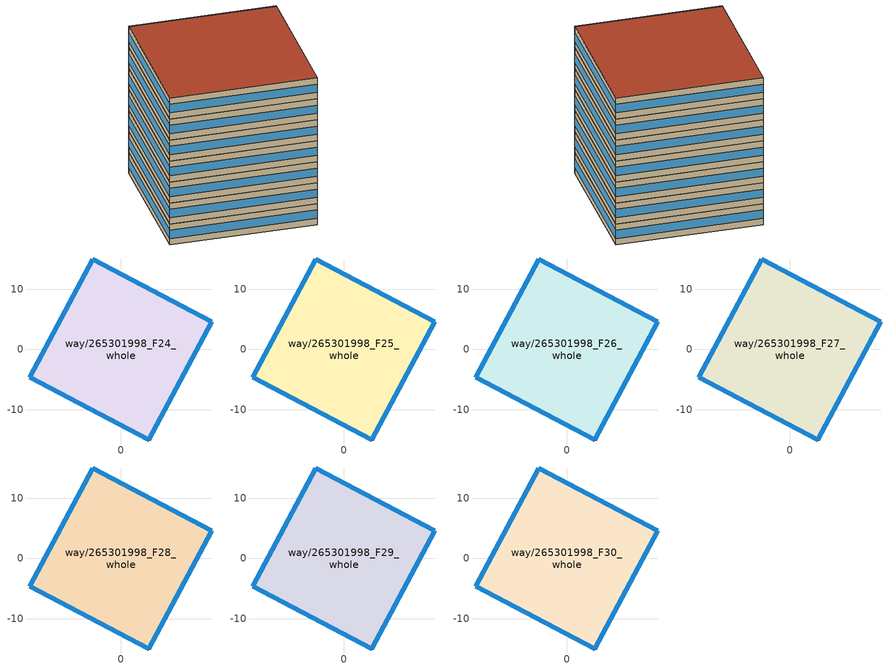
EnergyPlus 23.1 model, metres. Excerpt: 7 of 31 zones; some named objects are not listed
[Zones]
way/265301998_F24_whole
 floor to way/265301998_F23_whole (Floor_Construction): 4.64,-15.07 15.14,4.6 -4.64,15.07 -15.14,-4.6 z84
 wall outside (Wall_Construction): 4.64,-15.07 -15.14,-4.6 -4.64,15.07 15.14,4.6 4.64,-15.07 z84:87.5
 window (Window_Construction): 4.63,-15.07 -15.13,-4.6 / -15.14,-4.59 -4.64,15.06 / -4.63,15.07 15.13,4.6 / 15.14,4.59 4.64,-15.06 z85.05:86.45
way/265301998_F25_whole
 floor to way/265301998_F24_whole (Floor_Construction): 4.64,-15.07 15.14,4.6 -4.64,15.07 -15.14,-4.6 z87.5
 wall outside (Wall_Construction): 4.64,-15.07 -15.14,-4.6 -4.64,15.07 15.14,4.6 4.64,-15.07 z87.5:91
 window (Window_Construction): 4.63,-15.07 -15.13,-4.6 / -15.14,-4.59 -4.64,15.06 / -4.63,15.07 15.13,4.6 / 15.14,4.59 4.64,-15.06 z88.55:89.95
way/265301998_F26_whole
 floor to way/265301998_F25_whole (Floor_Construction): 4.64,-15.07 15.14,4.6 -4.64,15.07 -15.14,-4.6 z91
 wall outside (Wall_Construction): 4.64,-15.07 -15.14,-4.6 -4.64,15.07 15.14,4.6 4.64,-15.07 z91:94.5
 window (Window_Construction): 4.63,-15.07 -15.13,-4.6 / -15.14,-4.59 -4.64,15.06 / -4.63,15.07 15.13,4.6 / 15.14,4.59 4.64,-15.06 z92.05:93.45
way/265301998_F27_whole
 floor to way/265301998_F26_whole (Floor_Construction): 4.64,-15.07 15.14,4.6 -4.64,15.07 -15.14,-4.6 z94.5
 wall outside (Wall_Construction): 4.64,-15.07 -15.14,-4.6 -4.64,15.07 15.14,4.6 4.64,-15.07 z94.5:98
 window (Window_Construction): 4.63,-15.07 -15.13,-4.6 / -15.14,-4.59 -4.64,15.06 / -4.63,15.07 15.13,4.6 / 15.14,4.59 4.64,-15.06 z95.55:96.95
way/265301998_F28_whole
 floor to way/265301998_F27_whole (Floor_Construction): 4.64,-15.07 15.14,4.6 -4.64,15.07 -15.14,-4.6 z98
 wall outside (Wall_Construction): 4.64,-15.07 -15.14,-4.6 -4.64,15.07 15.14,4.6 4.64,-15.07 z98:101.5
 window (Window_Construction): 4.63,-15.07 -15.13,-4.6 / -15.14,-4.59 -4.64,15.06 / -4.63,15.07 15.13,4.6 / 15.14,4.59 4.64,-15.06 z99.05:100.45
way/265301998_F29_whole
 floor to way/265301998_F28_whole (Floor_Construction): 4.64,-15.07 15.14,4.6 -4.64,15.07 -15.14,-4.6 z101.5
 wall outside (Wall_Construction): 4.64,-15.07 -15.14,-4.6 -4.64,15.07 15.14,4.6 4.64,-15.07 z101.5:105
 window (Window_Construction): 4.63,-15.07 -15.13,-4.6 / -15.14,-4.59 -4.64,15.06 / -4.63,15.07 15.13,4.6 / 15.14,4.59 4.64,-15.06 z102.55:103.95
way/265301998_F30_whole
 floor to way/265301998_F29_whole (Floor_Construction): 4.64,-15.07 15.14,4.6 -4.64,15.07 -15.14,-4.6 z105
 wall outside (Wall_Construction): 4.64,-15.07 -15.14,-4.6 -4.64,15.07 15.14,4.6 4.64,-15.07 z105:108.5
 window (Window_Construction): 4.63,-15.07 -15.13,-4.6 / -15.14,-4.59 -4.64,15.06 / -4.63,15.07 15.13,4.6 / 15.14,4.59 4.64,-15.06 z106.05:107.45
 roof outside (Roof_Construction): 15.14,4.6 4.64,-15.07 -15.14,-4.6 -4.64,15.07 z108.5
[Building]
OpenUBEM_Building: North Axis=0; Terrain=City; Solar Distribution=FullExterior
[Site:Location]
New.York-Central.Park.Obs-Belvedere.Castle: Latitude=40.77889; Longitude=-73.9692; Time Zone=-5; Elevation=48
[SizingPeriod:WeatherFileDays]
AnnualSizingPeriod: Begin Month=1; Begin Day of Month=1; End Month=12; End Day of Month=31; Day of Week for Start Day=Monday; Use Weather File Daylight Saving Period=No; Use Weather File Rain and Snow Indicators=No
[SITE:WATERMAINSTEMPERATURE]
Calculation Method=CorrelationFromWeatherFile
[MATERIAL:NOMASS] Roughness=MediumRough; Thermal Absorptance=0.9; Solar Absorptance=0.7; Visible Absorptance=0.7
Name | Thermal Resistance
Roof_Assembly | 5.49451
Wall_Assembly | 2.75482
Floor_Assembly | 3.08642
[WINDOWMATERIAL:SIMPLEGLAZINGSYSTEM]
Window_Material: UFactor=2.044; Solar Heat Gain Coefficient=0.36; Visible Transmittance=0.6
[CONSTRUCTION]
Roof_Construction: Roof_Assembly
Wall_Construction: Wall_Assembly
Floor_Construction: Floor_Assembly
Window_Construction: Window_Material
[ZONE] Type=1; Multiplier=1; Ceiling Height=autocalculate; Volume=autocalculate; Floor Area=autocalculate; Part of Total Floor Area=Yes
way/265301998_F24_whole; way/265301998_F25_whole; way/265301998_F26_whole; way/265301998_F27_whole; way/265301998_F28_whole; way/265301998_F29_whole; way/265301998_F30_whole
[PEOPLE] Number of People Schedule=Occupancy_Schedule_TallBuilding; Number of People Calculation Method=People/Area; People per Floor Area=0.0538213; Fraction Radiant=0.3; Sensible Heat Fraction=autocalculate; Activity Level Schedule=Activity_Level; Carbon Dioxide Generation Rate=3.82e-08; Enable ASHRAE 55 Comfort Warnings=No; Mean Radiant Temperature Calculation Type=ZoneAveraged; Clothing Insulation Calculation Method=ClothingInsulationSchedule; Cold Stress Temperature Threshold=15.56; Heat Stress Temperature Threshold=30
Name | Zone or ZoneList or Space or SpaceList
People_way/265301998_F24_whole | way/265301998_F24_whole
People_way/265301998_F25_whole | way/265301998_F25_whole
People_way/265301998_F26_whole | way/265301998_F26_whole
People_way/265301998_F27_whole | way/265301998_F27_whole
People_way/265301998_F28_whole | way/265301998_F28_whole
People_way/265301998_F29_whole | way/265301998_F29_whole
People_way/265301998_F30_whole | way/265301998_F30_whole
[LIGHTS] Schedule=Lighting_Schedule_TallBuilding; Design Level Calculation Method=Watts/Area; Watts per Zone Floor Area=10.76; Return Air Fraction=0; Fraction Radiant=0.42; Fraction Visible=0; Fraction Replaceable=1; EndUse Subcategory=General; Return Air Fraction Calculated from Plenum Temperature=No; Return Air Fraction Function of Plenum Temperature Coefficient 1=0; Return Air Fraction Function of Plenum Temperature Coefficient 2=0
Name | Zone or ZoneList or Space or SpaceList
Lights_way/265301998_F24_whole | way/265301998_F24_whole
Lights_way/265301998_F25_whole | way/265301998_F25_whole
Lights_way/265301998_F26_whole | way/265301998_F26_whole
Lights_way/265301998_F27_whole | way/265301998_F27_whole
Lights_way/265301998_F28_whole | way/265301998_F28_whole
Lights_way/265301998_F29_whole | way/265301998_F29_whole
Lights_way/265301998_F30_whole | way/265301998_F30_whole
[ELECTRICEQUIPMENT] Schedule=Equipment_Schedule_TallBuilding; Design Level Calculation Method=Watts/Area; Watts per Zone Floor Area=10.76; Fraction Latent=0; Fraction Radiant=0.5; Fraction Lost=0; EndUse Subcategory=General
Name | Zone or ZoneList or Space or SpaceList
Equipment_way/265301998_F24_whole | way/265301998_F24_whole
Equipment_way/265301998_F25_whole | way/265301998_F25_whole
Equipment_way/265301998_F26_whole | way/265301998_F26_whole
Equipment_way/265301998_F27_whole | way/265301998_F27_whole
Equipment_way/265301998_F28_whole | way/265301998_F28_whole
Equipment_way/265301998_F29_whole | way/265301998_F29_whole
Equipment_way/265301998_F30_whole | way/265301998_F30_whole
[ZONEINFILTRATION:DESIGNFLOWRATE] Schedule=Infiltration_Schedule_TallBuilding; Design Flow Rate Calculation Method=Flow/ExteriorWallArea; Flow Rate per Exterior Surface Area=0.000285; Constant Term Coefficient=1; Temperature Term Coefficient=0; Velocity Term Coefficient=0; Velocity Squared Term Coefficient=0
Name | Zone or ZoneList or Space or SpaceList
Infiltration_way/265301998_F24_whole | way/265301998_F24_whole
Infiltration_way/265301998_F25_whole | way/265301998_F25_whole
Infiltration_way/265301998_F26_whole | way/265301998_F26_whole
Infiltration_way/265301998_F27_whole | way/265301998_F27_whole
Infiltration_way/265301998_F28_whole | way/265301998_F28_whole
Infiltration_way/265301998_F29_whole | way/265301998_F29_whole
Infiltration_way/265301998_F30_whole | way/265301998_F30_whole
[HVACTEMPLATE:ZONE:VAV] Template VAV System=way/265301998_VAV_Sys; Supply Air Maximum Flow Rate=autosize; Zone Minimum Air Flow Input Method=Constant; Constant Minimum Air Flow Fraction=0.3; Outdoor Air Method=Flow/Person; Outdoor Air Flow Rate per Person=0.01; Outdoor Air Flow Rate per Zone Floor Area=0; Outdoor Air Flow Rate per Zone=0; Reheat Coil Type=HotWater; Damper Heating Action=Reverse; Baseboard Heating Type=None; Baseboard Heating Capacity=autosize; Zone Cooling Design Supply Air Temperature Input Method=SystemSupplyAirTemperature; Zone Cooling Design Supply Air Temperature=12.8; Zone Cooling Design Supply Air Temperature Difference=11.11; Zone Heating Design Supply Air Temperature Input Method=SupplyAirTemperature; Zone Heating Design Supply Air Temperature=50; Zone Heating Design Supply Air Temperature Difference=30
Name | Template Thermostat
way/265301998_F24_whole | way/265301998_F24_whole_Thermostat
way/265301998_F25_whole | way/265301998_F25_whole_Thermostat
way/265301998_F26_whole | way/265301998_F26_whole_Thermostat
way/265301998_F27_whole | way/265301998_F27_whole_Thermostat
way/265301998_F28_whole | way/265301998_F28_whole_Thermostat
way/265301998_F29_whole | way/265301998_F29_whole_Thermostat
way/265301998_F30_whole | way/265301998_F30_whole_Thermostat
[SCHEDULE:COMPACT]
Occupancy_Schedule_TallBuilding: Through: 12/31, For: Weekdays, Until: 06:00, 0, Until: 07:00, 0.1, Until: 08:00, 0.2, Until: 12:00, 0.95, Until: 13:00, 0.5, Until: 17:00, 0.95, Until: 18:00, 0.3, Until: 22:00, 0.1, Until: 24:00, 0.05, For: Saturday, Until: 06:00, 0, Until: 08:00, 0.1, Until: 12:00, 0.3, Until: 17:00, 0.1, Until: 19:00, 0.05, Until: 24:00, 0, For: AllOtherDays, Until: 06:00, 0, Until: 18:00, 0.05, Until: 24:00, 0
Lighting_Schedule_TallBuilding: Through: 12/31, For: Weekdays, Until: 05:00, 0.04184, Until: 07:00, 0.08368, Until: 08:00, 0.25105, Until: 17:00, 0.75314, Until: 18:00, 0.41841, Until: 20:00, 0.25105, Until: 22:00, 0.16736, Until: 23:00, 0.08368, Until: 24:00, 0.04184, For: Saturday, Until: 06:00, 0.04184, Until: 08:00, 0.08368, Until: 12:00, 0.25105, Until: 17:00, 0.12552, Until: 24:00, 0.04184, For: AllOtherDays, Until: 24:00, 0.04184
Equipment_Schedule_TallBuilding: Through: 12/31, For: Weekdays, Until: 06:00, 0.307674, Until: 08:00, 0.381235, Until: 12:00, 0.857778, Until: 13:00, 0.76247, Until: 17:00, 0.857778, Until: 18:00, 0.476543, Until: 24:00, 0.381235, For: Saturday, Until: 06:00, 0.230755, Until: 08:00, 0.381235, Until: 12:00, 0.476543, Until: 17:00, 0.33358, Until: 19:00, 0.285926, Until: 24:00, 0.230755, For: AllOtherDays, Until: 06:00, 0.230755, Until: 18:00, 0.285926, Until: 24:00, 0.230755
Infiltration_Schedule_TallBuilding: Through: 12/31, For: Weekdays, Until: 06:00, 1, Until: 07:00, 0.25, Until: 08:00, 0.25, Until: 12:00, 0.25, Until: 13:00, 0.25, Until: 17:00, 0.25, Until: 18:00, 0.25, Until: 22:00, 0.25, Until: 24:00, 0.25, For: Saturday, Until: 06:00, 1, Until: 08:00, 0.25, Until: 12:00, 0.25, Until: 17:00, 0.25, Until: 19:00, 0.25, Until: 24:00, 1, For: AllOtherDays, Until: 06:00, 1, Until: 18:00, 0.25, Until: 24:00, 1
[Schedule:Constant]
Activity_Level: Hourly Value=120
